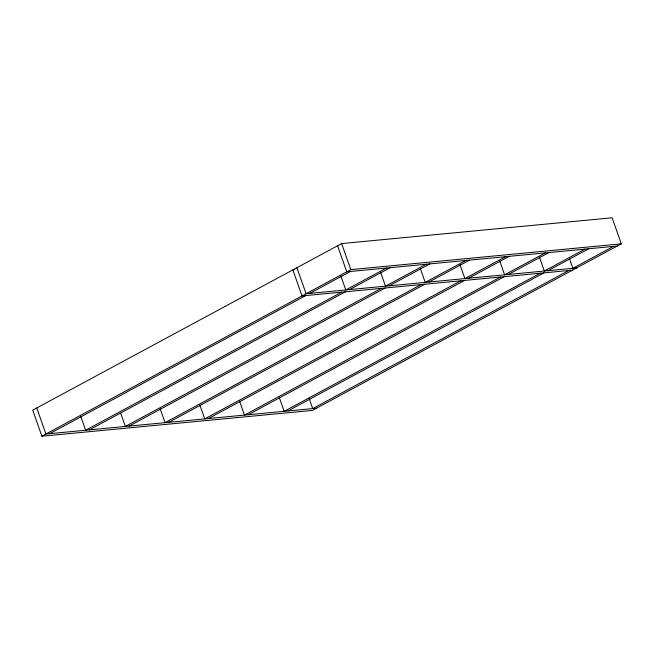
<?xml version="1.0" encoding="UTF-8"?>
<svg xmlns="http://www.w3.org/2000/svg" width="654" height="654" viewBox="0 0 654 654"><rect width="100%" height="100%" fill="white"/><g stroke="black" fill="none" stroke-linecap="round" stroke-linejoin="round"><path stroke-width="0.98" d="M341.633 243.574L32.7 410.156L41.872 436.21L312.367 410.426L621.3 243.844L612.128 217.79L341.633 243.574L350.806 269.628L621.3 243.844M41.872 436.21L350.806 269.628M49.663 433.667L305.753 295.575M309.816 293.384L350.462 271.459M341.731 292.142L85.641 430.234L80.728 416.279M386.449 268.034L345.794 289.951L340.881 275.996M89.369 429.882L345.451 291.79M349.522 289.599L390.168 267.674M381.437 288.357L125.347 426.449L120.761 413.426M426.155 264.249L385.5 286.166L380.587 272.211M129.075 426.097L385.157 288.005M389.228 285.814L429.874 263.889M421.143 284.572L165.053 422.664L160.14 408.709M465.861 260.464L425.206 282.381L420.293 268.426M168.781 422.312L424.863 284.22M428.934 282.029L469.58 260.104M460.849 280.787L204.759 418.879L199.846 404.924M505.567 256.679L464.912 278.596L459.999 264.641M208.487 418.527L464.569 280.435M468.64 278.244L509.286 256.319M500.555 277.002L244.465 415.094L239.552 401.139M545.273 252.894L504.618 274.811L499.705 260.856M248.193 414.742L504.275 276.65M508.346 274.459L548.992 252.534M540.261 273.217L284.171 411.309L279.258 397.354M584.97 249.109L544.324 271.026L539.411 257.071M287.899 410.957L543.981 272.865M548.044 270.674L588.698 248.749M568.8 270.494L312.71 408.587L309.105 398.351M613.509 246.386L572.863 268.303L569.585 259M294.717 269.701L292.853 269.873L302.025 295.927L572.52 270.143M617.237 246.035L346.743 271.819L337.57 245.765M576.583 267.952L306.088 293.736L296.916 267.682M316.43 408.235L45.935 434.019L36.763 407.965"/></g></svg>
